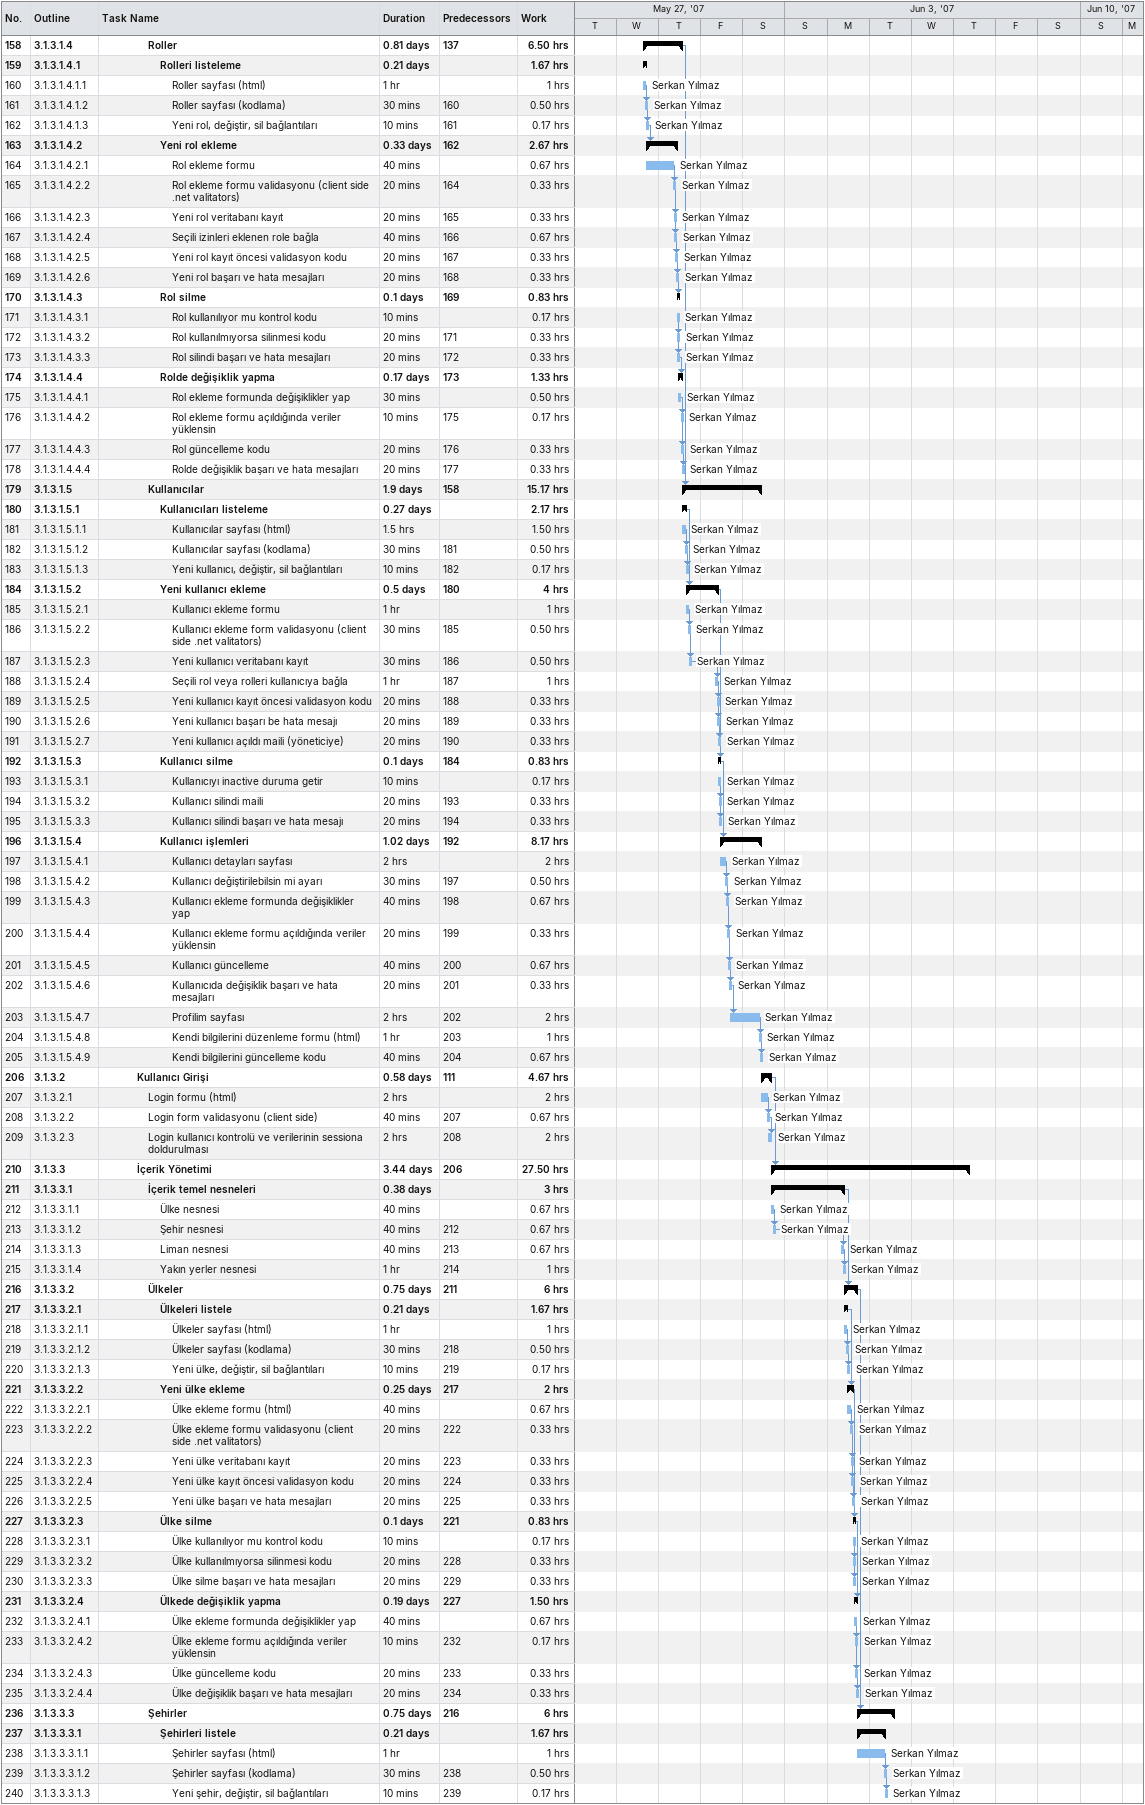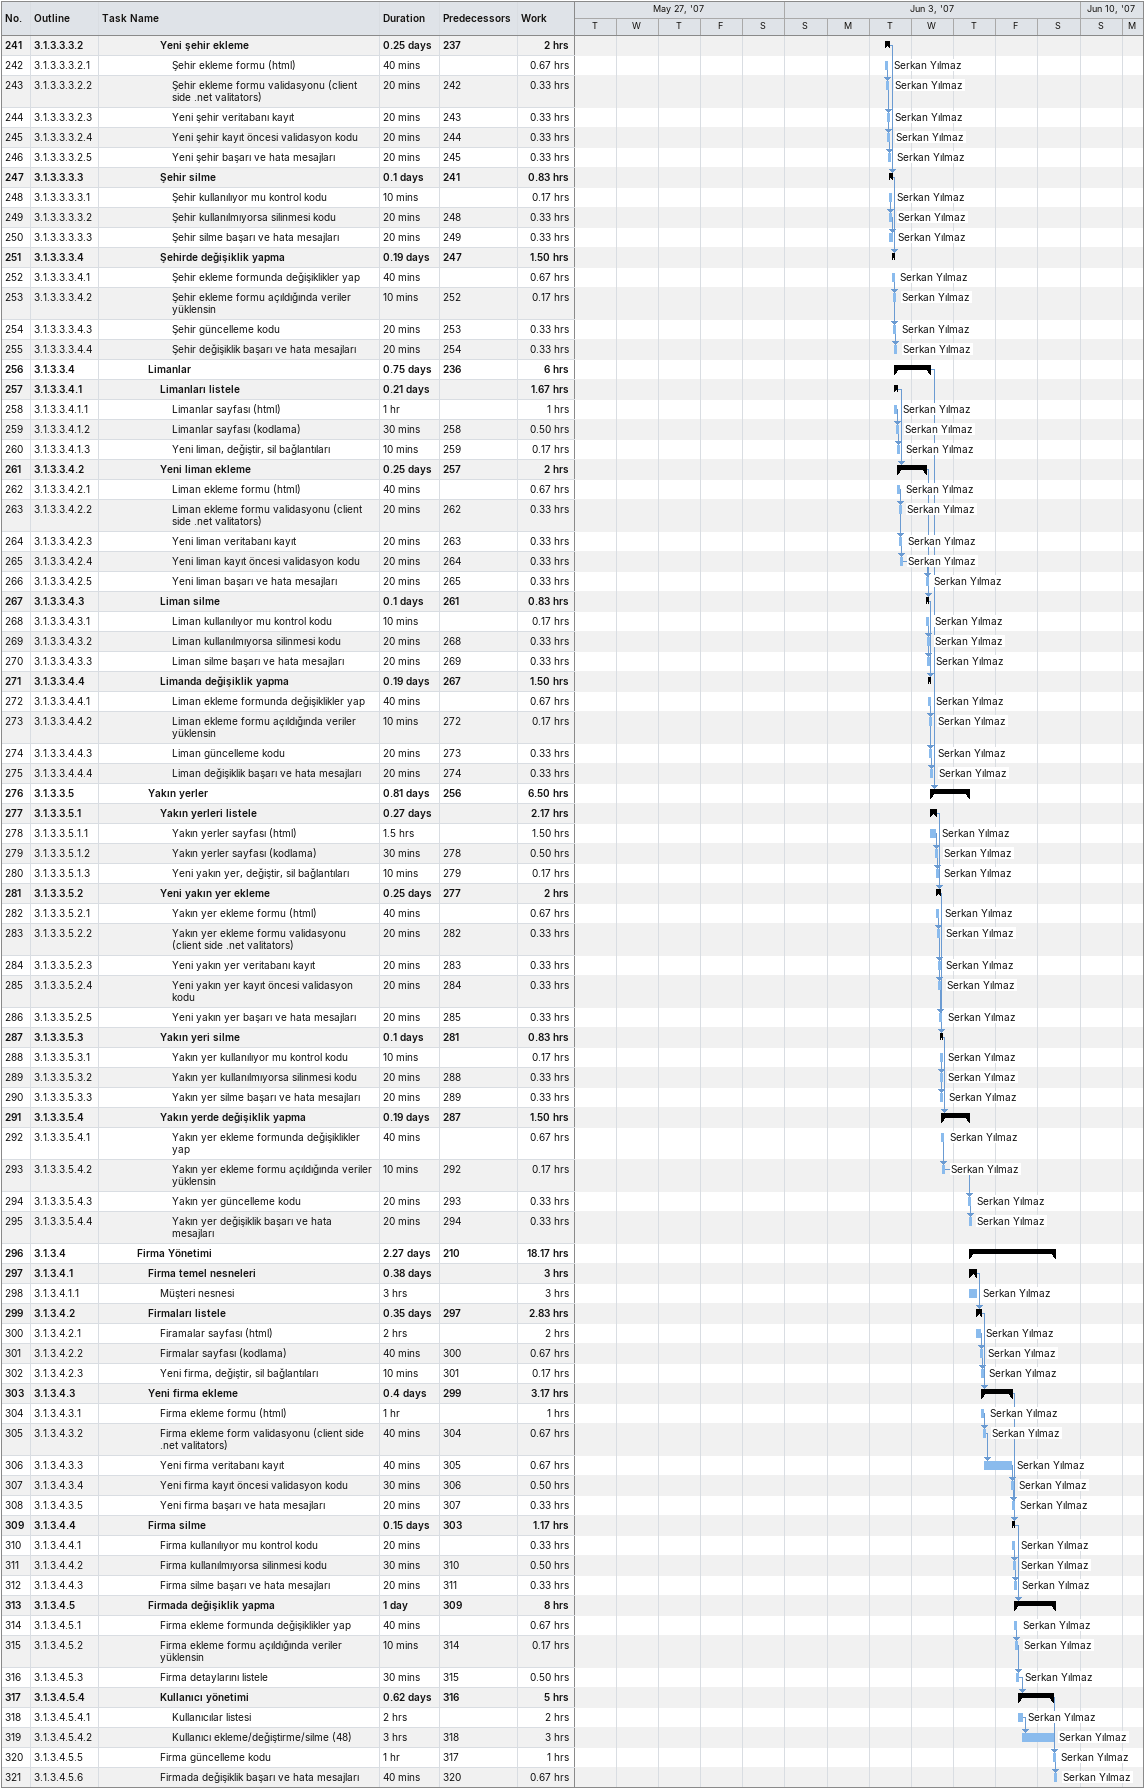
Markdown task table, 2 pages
| ID | WBS | Task | Duration | Start | Finish | Predecessors | Resources | Work (h) |
|---|---|---|---|---|---|---|---|---|
| 158 | 3.1.3.1.4 | **Roller** | 0.81d | 2007-05-30 | 2007-05-31 | 137 |  | 6.50 |
| 159 | 3.1.3.1.4.1 | **Rolleri listeleme** | 0.21d | 2007-05-30 | 2007-05-30 |  |  | 1.67 |
| 160 | 3.1.3.1.4.1.1 | Roller sayfası (html) | 1h | 2007-05-30 | 2007-05-30 |  | Serkan Yılmaz | 1 |
| 161 | 3.1.3.1.4.1.2 | Roller sayfası (kodlama) | 30min | 2007-05-30 | 2007-05-30 | 160 | Serkan Yılmaz | 0.50 |
| 162 | 3.1.3.1.4.1.3 | Yeni rol, değiştir, sil bağlantıları | 10min | 2007-05-30 | 2007-05-30 | 161 | Serkan Yılmaz | 0.17 |
| 163 | 3.1.3.1.4.2 | **Yeni rol ekleme** | 0.33d | 2007-05-30 | 2007-05-31 | 162 |  | 2.67 |
| 164 | 3.1.3.1.4.2.1 | Rol ekleme formu | 40min | 2007-05-30 | 2007-05-31 |  | Serkan Yılmaz | 0.67 |
| 165 | 3.1.3.1.4.2.2 | Rol ekleme formu validasyonu (client side .net valitators) | 20min | 2007-05-31 | 2007-05-31 | 164 | Serkan Yılmaz | 0.33 |
| 166 | 3.1.3.1.4.2.3 | Yeni rol veritabanı kayıt | 20min | 2007-05-31 | 2007-05-31 | 165 | Serkan Yılmaz | 0.33 |
| 167 | 3.1.3.1.4.2.4 | Seçili izinleri eklenen role bağla | 40min | 2007-05-31 | 2007-05-31 | 166 | Serkan Yılmaz | 0.67 |
| 168 | 3.1.3.1.4.2.5 | Yeni rol kayıt öncesi validasyon kodu | 20min | 2007-05-31 | 2007-05-31 | 167 | Serkan Yılmaz | 0.33 |
| 169 | 3.1.3.1.4.2.6 | Yeni rol başarı ve hata mesajları | 20min | 2007-05-31 | 2007-05-31 | 168 | Serkan Yılmaz | 0.33 |
| 170 | 3.1.3.1.4.3 | **Rol silme** | 0.1d | 2007-05-31 | 2007-05-31 | 169 |  | 0.83 |
| 171 | 3.1.3.1.4.3.1 | Rol kullanılıyor mu kontrol kodu | 10min | 2007-05-31 | 2007-05-31 |  | Serkan Yılmaz | 0.17 |
| 172 | 3.1.3.1.4.3.2 | Rol kullanılmıyorsa silinmesi kodu | 20min | 2007-05-31 | 2007-05-31 | 171 | Serkan Yılmaz | 0.33 |
| 173 | 3.1.3.1.4.3.3 | Rol silindi başarı ve hata mesajları | 20min | 2007-05-31 | 2007-05-31 | 172 | Serkan Yılmaz | 0.33 |
| 174 | 3.1.3.1.4.4 | **Rolde değişiklik yapma** | 0.17d | 2007-05-31 | 2007-05-31 | 173 |  | 1.33 |
| 175 | 3.1.3.1.4.4.1 | Rol ekleme formunda değişiklikler yap | 30min | 2007-05-31 | 2007-05-31 |  | Serkan Yılmaz | 0.50 |
| 176 | 3.1.3.1.4.4.2 | Rol ekleme formu açıldığında veriler yüklensin | 10min | 2007-05-31 | 2007-05-31 | 175 | Serkan Yılmaz | 0.17 |
| 177 | 3.1.3.1.4.4.3 | Rol güncelleme kodu | 20min | 2007-05-31 | 2007-05-31 | 176 | Serkan Yılmaz | 0.33 |
| 178 | 3.1.3.1.4.4.4 | Rolde değişiklik başarı ve hata mesajları | 20min | 2007-05-31 | 2007-05-31 | 177 | Serkan Yılmaz | 0.33 |
| 179 | 3.1.3.1.5 | **Kullanıcılar** | 1.9d | 2007-05-31 | 2007-06-02 | 158 |  | 15.17 |
| 180 | 3.1.3.1.5.1 | **Kullanıcıları listeleme** | 0.27d | 2007-05-31 | 2007-05-31 |  |  | 2.17 |
| 181 | 3.1.3.1.5.1.1 | Kullanıcılar sayfası (html) | 1.5h | 2007-05-31 | 2007-05-31 |  | Serkan Yılmaz | 1.50 |
| 182 | 3.1.3.1.5.1.2 | Kullanıcılar sayfası (kodlama) | 30min | 2007-05-31 | 2007-05-31 | 181 | Serkan Yılmaz | 0.50 |
| 183 | 3.1.3.1.5.1.3 | Yeni kullanıcı, değiştir, sil bağlantıları | 10min | 2007-05-31 | 2007-05-31 | 182 | Serkan Yılmaz | 0.17 |
| 184 | 3.1.3.1.5.2 | **Yeni kullanıcı ekleme** | 0.5d | 2007-05-31 | 2007-06-01 | 180 |  | 4 |
| 185 | 3.1.3.1.5.2.1 | Kullanıcı ekleme formu | 1h | 2007-05-31 | 2007-05-31 |  | Serkan Yılmaz | 1 |
| 186 | 3.1.3.1.5.2.2 | Kullanıcı ekleme form validasyonu (client side .net valitators) | 30min | 2007-05-31 | 2007-05-31 | 185 | Serkan Yılmaz | 0.50 |
| 187 | 3.1.3.1.5.2.3 | Yeni kullanıcı veritabanı kayıt | 30min | 2007-05-31 | 2007-05-31 | 186 | Serkan Yılmaz | 0.50 |
| 188 | 3.1.3.1.5.2.4 | Seçili rol veya rolleri kullanıcıya bağla | 1h | 2007-06-01 | 2007-06-01 | 187 | Serkan Yılmaz | 1 |
| 189 | 3.1.3.1.5.2.5 | Yeni kullanıcı kayıt öncesi validasyon kodu | 20min | 2007-06-01 | 2007-06-01 | 188 | Serkan Yılmaz | 0.33 |
| 190 | 3.1.3.1.5.2.6 | Yeni kullanıcı başarı be hata mesajı | 20min | 2007-06-01 | 2007-06-01 | 189 | Serkan Yılmaz | 0.33 |
| 191 | 3.1.3.1.5.2.7 | Yeni kullanıcı açıldı maili (yöneticiye) | 20min | 2007-06-01 | 2007-06-01 | 190 | Serkan Yılmaz | 0.33 |
| 192 | 3.1.3.1.5.3 | **Kullanıcı silme** | 0.1d | 2007-06-01 | 2007-06-01 | 184 |  | 0.83 |
| 193 | 3.1.3.1.5.3.1 | Kullanıcıyı inactive duruma getir | 10min | 2007-06-01 | 2007-06-01 |  | Serkan Yılmaz | 0.17 |
| 194 | 3.1.3.1.5.3.2 | Kullanıcı silindi maili | 20min | 2007-06-01 | 2007-06-01 | 193 | Serkan Yılmaz | 0.33 |
| 195 | 3.1.3.1.5.3.3 | Kullanıcı silindi başarı ve hata mesajı | 20min | 2007-06-01 | 2007-06-01 | 194 | Serkan Yılmaz | 0.33 |
| 196 | 3.1.3.1.5.4 | **Kullanıcı işlemleri** | 1.02d | 2007-06-01 | 2007-06-02 | 192 |  | 8.17 |
| 197 | 3.1.3.1.5.4.1 | Kullanıcı detayları sayfası | 2h | 2007-06-01 | 2007-06-01 |  | Serkan Yılmaz | 2 |
| 198 | 3.1.3.1.5.4.2 | Kullanıcı değiştirilebilsin mi ayarı | 30min | 2007-06-01 | 2007-06-01 | 197 | Serkan Yılmaz | 0.50 |
| 199 | 3.1.3.1.5.4.3 | Kullanıcı ekleme formunda değişiklikler yap | 40min | 2007-06-01 | 2007-06-01 | 198 | Serkan Yılmaz | 0.67 |
| 200 | 3.1.3.1.5.4.4 | Kullanıcı ekleme formu açıldığında veriler yüklensin | 20min | 2007-06-01 | 2007-06-01 | 199 | Serkan Yılmaz | 0.33 |
| 201 | 3.1.3.1.5.4.5 | Kullanıcı güncelleme | 40min | 2007-06-01 | 2007-06-01 | 200 | Serkan Yılmaz | 0.67 |
| 202 | 3.1.3.1.5.4.6 | Kullanıcıda değişiklik başarı ve hata mesajları | 20min | 2007-06-01 | 2007-06-01 | 201 | Serkan Yılmaz | 0.33 |
| 203 | 3.1.3.1.5.4.7 | Profilim sayfası | 2h | 2007-06-01 | 2007-06-02 | 202 | Serkan Yılmaz | 2 |
| 204 | 3.1.3.1.5.4.8 | Kendi bilgilerini düzenleme formu (html) | 1h | 2007-06-02 | 2007-06-02 | 203 | Serkan Yılmaz | 1 |
| 205 | 3.1.3.1.5.4.9 | Kendi bilgilerini güncelleme kodu | 40min | 2007-06-02 | 2007-06-02 | 204 | Serkan Yılmaz | 0.67 |
| 206 | 3.1.3.2 | **Kullanıcı Girişi** | 0.58d | 2007-06-02 | 2007-06-02 | 111 |  | 4.67 |
| 207 | 3.1.3.2.1 | Login formu (html) | 2h | 2007-06-02 | 2007-06-02 |  | Serkan Yılmaz | 2 |
| 208 | 3.1.3.2.2 | Login form validasyonu (client side) | 40min | 2007-06-02 | 2007-06-02 | 207 | Serkan Yılmaz | 0.67 |
| 209 | 3.1.3.2.3 | Login kullanıcı kontrolü ve verilerinin sessiona doldurulması | 2h | 2007-06-02 | 2007-06-02 | 208 | Serkan Yılmaz | 2 |
| 210 | 3.1.3.3 | **İçerik Yönetimi** | 3.44d | 2007-06-02 | 2007-06-07 | 206 |  | 27.50 |
| 211 | 3.1.3.3.1 | **İçerik temel nesneleri** | 0.38d | 2007-06-02 | 2007-06-04 |  |  | 3 |
| 212 | 3.1.3.3.1.1 | Ülke nesnesi | 40min | 2007-06-02 | 2007-06-02 |  | Serkan Yılmaz | 0.67 |
| 213 | 3.1.3.3.1.2 | Şehir nesnesi | 40min | 2007-06-02 | 2007-06-02 | 212 | Serkan Yılmaz | 0.67 |
| 214 | 3.1.3.3.1.3 | Liman nesnesi | 40min | 2007-06-04 | 2007-06-04 | 213 | Serkan Yılmaz | 0.67 |
| 215 | 3.1.3.3.1.4 | Yakın yerler nesnesi | 1h | 2007-06-04 | 2007-06-04 | 214 | Serkan Yılmaz | 1 |
| 216 | 3.1.3.3.2 | **Ülkeler** | 0.75d | 2007-06-04 | 2007-06-04 | 211 |  | 6 |
| 217 | 3.1.3.3.2.1 | **Ülkeleri listele** | 0.21d | 2007-06-04 | 2007-06-04 |  |  | 1.67 |
| 218 | 3.1.3.3.2.1.1 | Ülkeler sayfası (html) | 1h | 2007-06-04 | 2007-06-04 |  | Serkan Yılmaz | 1 |
| 219 | 3.1.3.3.2.1.2 | Ülkeler sayfası (kodlama) | 30min | 2007-06-04 | 2007-06-04 | 218 | Serkan Yılmaz | 0.50 |
| 220 | 3.1.3.3.2.1.3 | Yeni ülke, değiştir, sil bağlantıları | 10min | 2007-06-04 | 2007-06-04 | 219 | Serkan Yılmaz | 0.17 |
| 221 | 3.1.3.3.2.2 | **Yeni ülke ekleme** | 0.25d | 2007-06-04 | 2007-06-04 | 217 |  | 2 |
| 222 | 3.1.3.3.2.2.1 | Ülke ekleme formu (html) | 40min | 2007-06-04 | 2007-06-04 |  | Serkan Yılmaz | 0.67 |
| 223 | 3.1.3.3.2.2.2 | Ülke ekleme formu validasyonu (client side .net valitators) | 20min | 2007-06-04 | 2007-06-04 | 222 | Serkan Yılmaz | 0.33 |
| 224 | 3.1.3.3.2.2.3 | Yeni ülke veritabanı kayıt | 20min | 2007-06-04 | 2007-06-04 | 223 | Serkan Yılmaz | 0.33 |
| 225 | 3.1.3.3.2.2.4 | Yeni ülke kayıt öncesi validasyon kodu | 20min | 2007-06-04 | 2007-06-04 | 224 | Serkan Yılmaz | 0.33 |
| 226 | 3.1.3.3.2.2.5 | Yeni ülke başarı ve hata mesajları | 20min | 2007-06-04 | 2007-06-04 | 225 | Serkan Yılmaz | 0.33 |
| 227 | 3.1.3.3.2.3 | **Ülke silme** | 0.1d | 2007-06-04 | 2007-06-04 | 221 |  | 0.83 |
| 228 | 3.1.3.3.2.3.1 | Ülke kullanılıyor mu kontrol kodu | 10min | 2007-06-04 | 2007-06-04 |  | Serkan Yılmaz | 0.17 |
| 229 | 3.1.3.3.2.3.2 | Ülke kullanılmıyorsa silinmesi kodu | 20min | 2007-06-04 | 2007-06-04 | 228 | Serkan Yılmaz | 0.33 |
| 230 | 3.1.3.3.2.3.3 | Ülke silme başarı ve hata mesajları | 20min | 2007-06-04 | 2007-06-04 | 229 | Serkan Yılmaz | 0.33 |
| 231 | 3.1.3.3.2.4 | **Ülkede değişiklik yapma** | 0.19d | 2007-06-04 | 2007-06-04 | 227 |  | 1.50 |
| 232 | 3.1.3.3.2.4.1 | Ülke ekleme formunda değişiklikler yap | 40min | 2007-06-04 | 2007-06-04 |  | Serkan Yılmaz | 0.67 |
| 233 | 3.1.3.3.2.4.2 | Ülke ekleme formu açıldığında veriler yüklensin | 10min | 2007-06-04 | 2007-06-04 | 232 | Serkan Yılmaz | 0.17 |
| 234 | 3.1.3.3.2.4.3 | Ülke güncelleme kodu | 20min | 2007-06-04 | 2007-06-04 | 233 | Serkan Yılmaz | 0.33 |
| 235 | 3.1.3.3.2.4.4 | Ülke değişiklik başarı ve hata mesajları | 20min | 2007-06-04 | 2007-06-04 | 234 | Serkan Yılmaz | 0.33 |
| 236 | 3.1.3.3.3 | **Şehirler** | 0.75d | 2007-06-04 | 2007-06-05 | 216 |  | 6 |
| 237 | 3.1.3.3.3.1 | **Şehirleri listele** | 0.21d | 2007-06-04 | 2007-06-05 |  |  | 1.67 |
| 238 | 3.1.3.3.3.1.1 | Şehirler sayfası (html) | 1h | 2007-06-04 | 2007-06-05 |  | Serkan Yılmaz | 1 |
| 239 | 3.1.3.3.3.1.2 | Şehirler sayfası (kodlama) | 30min | 2007-06-05 | 2007-06-05 | 238 | Serkan Yılmaz | 0.50 |
| 240 | 3.1.3.3.3.1.3 | Yeni şehir, değiştir, sil bağlantıları | 10min | 2007-06-05 | 2007-06-05 | 239 | Serkan Yılmaz | 0.17 |
| 241 | 3.1.3.3.3.2 | **Yeni şehir ekleme** | 0.25d | 2007-06-05 | 2007-06-05 | 237 |  | 2 |
| 242 | 3.1.3.3.3.2.1 | Şehir ekleme formu (html) | 40min | 2007-06-05 | 2007-06-05 |  | Serkan Yılmaz | 0.67 |
| 243 | 3.1.3.3.3.2.2 | Şehir ekleme formu validasyonu (client side .net valitators) | 20min | 2007-06-05 | 2007-06-05 | 242 | Serkan Yılmaz | 0.33 |
| 244 | 3.1.3.3.3.2.3 | Yeni şehir veritabanı kayıt | 20min | 2007-06-05 | 2007-06-05 | 243 | Serkan Yılmaz | 0.33 |
| 245 | 3.1.3.3.3.2.4 | Yeni şehir kayıt öncesi validasyon kodu | 20min | 2007-06-05 | 2007-06-05 | 244 | Serkan Yılmaz | 0.33 |
| 246 | 3.1.3.3.3.2.5 | Yeni şehir başarı ve hata mesajları | 20min | 2007-06-05 | 2007-06-05 | 245 | Serkan Yılmaz | 0.33 |
| 247 | 3.1.3.3.3.3 | **Şehir silme** | 0.1d | 2007-06-05 | 2007-06-05 | 241 |  | 0.83 |
| 248 | 3.1.3.3.3.3.1 | Şehir kullanılıyor mu kontrol kodu | 10min | 2007-06-05 | 2007-06-05 |  | Serkan Yılmaz | 0.17 |
| 249 | 3.1.3.3.3.3.2 | Şehir kullanılmıyorsa silinmesi kodu | 20min | 2007-06-05 | 2007-06-05 | 248 | Serkan Yılmaz | 0.33 |
| 250 | 3.1.3.3.3.3.3 | Şehir silme başarı ve hata mesajları | 20min | 2007-06-05 | 2007-06-05 | 249 | Serkan Yılmaz | 0.33 |
| 251 | 3.1.3.3.3.4 | **Şehirde değişiklik yapma** | 0.19d | 2007-06-05 | 2007-06-05 | 247 |  | 1.50 |
| 252 | 3.1.3.3.3.4.1 | Şehir ekleme formunda değişiklikler yap | 40min | 2007-06-05 | 2007-06-05 |  | Serkan Yılmaz | 0.67 |
| 253 | 3.1.3.3.3.4.2 | Şehir ekleme formu açıldığında veriler yüklensin | 10min | 2007-06-05 | 2007-06-05 | 252 | Serkan Yılmaz | 0.17 |
| 254 | 3.1.3.3.3.4.3 | Şehir güncelleme kodu | 20min | 2007-06-05 | 2007-06-05 | 253 | Serkan Yılmaz | 0.33 |
| 255 | 3.1.3.3.3.4.4 | Şehir değişiklik başarı ve hata mesajları | 20min | 2007-06-05 | 2007-06-05 | 254 | Serkan Yılmaz | 0.33 |
| 256 | 3.1.3.3.4 | **Limanlar** | 0.75d | 2007-06-05 | 2007-06-06 | 236 |  | 6 |
| 257 | 3.1.3.3.4.1 | **Limanları listele** | 0.21d | 2007-06-05 | 2007-06-05 |  |  | 1.67 |
| 258 | 3.1.3.3.4.1.1 | Limanlar sayfası (html) | 1h | 2007-06-05 | 2007-06-05 |  | Serkan Yılmaz | 1 |
| 259 | 3.1.3.3.4.1.2 | Limanlar sayfası (kodlama) | 30min | 2007-06-05 | 2007-06-05 | 258 | Serkan Yılmaz | 0.50 |
| 260 | 3.1.3.3.4.1.3 | Yeni liman, değiştir, sil bağlantıları | 10min | 2007-06-05 | 2007-06-05 | 259 | Serkan Yılmaz | 0.17 |
| 261 | 3.1.3.3.4.2 | **Yeni liman ekleme** | 0.25d | 2007-06-05 | 2007-06-06 | 257 |  | 2 |
| 262 | 3.1.3.3.4.2.1 | Liman ekleme formu (html) | 40min | 2007-06-05 | 2007-06-05 |  | Serkan Yılmaz | 0.67 |
| 263 | 3.1.3.3.4.2.2 | Liman ekleme formu validasyonu (client side .net valitators) | 20min | 2007-06-05 | 2007-06-05 | 262 | Serkan Yılmaz | 0.33 |
| 264 | 3.1.3.3.4.2.3 | Yeni liman veritabanı kayıt | 20min | 2007-06-05 | 2007-06-05 | 263 | Serkan Yılmaz | 0.33 |
| 265 | 3.1.3.3.4.2.4 | Yeni liman kayıt öncesi validasyon kodu | 20min | 2007-06-05 | 2007-06-05 | 264 | Serkan Yılmaz | 0.33 |
| 266 | 3.1.3.3.4.2.5 | Yeni liman başarı ve hata mesajları | 20min | 2007-06-06 | 2007-06-06 | 265 | Serkan Yılmaz | 0.33 |
| 267 | 3.1.3.3.4.3 | **Liman silme** | 0.1d | 2007-06-06 | 2007-06-06 | 261 |  | 0.83 |
| 268 | 3.1.3.3.4.3.1 | Liman kullanılıyor mu kontrol kodu | 10min | 2007-06-06 | 2007-06-06 |  | Serkan Yılmaz | 0.17 |
| 269 | 3.1.3.3.4.3.2 | Liman kullanılmıyorsa silinmesi kodu | 20min | 2007-06-06 | 2007-06-06 | 268 | Serkan Yılmaz | 0.33 |
| 270 | 3.1.3.3.4.3.3 | Liman silme başarı ve hata mesajları | 20min | 2007-06-06 | 2007-06-06 | 269 | Serkan Yılmaz | 0.33 |
| 271 | 3.1.3.3.4.4 | **Limanda değişiklik yapma** | 0.19d | 2007-06-06 | 2007-06-06 | 267 |  | 1.50 |
| 272 | 3.1.3.3.4.4.1 | Liman ekleme formunda değişiklikler yap | 40min | 2007-06-06 | 2007-06-06 |  | Serkan Yılmaz | 0.67 |
| 273 | 3.1.3.3.4.4.2 | Liman ekleme formu açıldığında veriler yüklensin | 10min | 2007-06-06 | 2007-06-06 | 272 | Serkan Yılmaz | 0.17 |
| 274 | 3.1.3.3.4.4.3 | Liman güncelleme kodu | 20min | 2007-06-06 | 2007-06-06 | 273 | Serkan Yılmaz | 0.33 |
| 275 | 3.1.3.3.4.4.4 | Liman değişiklik başarı ve hata mesajları | 20min | 2007-06-06 | 2007-06-06 | 274 | Serkan Yılmaz | 0.33 |
| 276 | 3.1.3.3.5 | **Yakın yerler** | 0.81d | 2007-06-06 | 2007-06-07 | 256 |  | 6.50 |
| 277 | 3.1.3.3.5.1 | **Yakın yerleri listele** | 0.27d | 2007-06-06 | 2007-06-06 |  |  | 2.17 |
| 278 | 3.1.3.3.5.1.1 | Yakın yerler sayfası (html) | 1.5h | 2007-06-06 | 2007-06-06 |  | Serkan Yılmaz | 1.50 |
| 279 | 3.1.3.3.5.1.2 | Yakın yerler sayfası (kodlama) | 30min | 2007-06-06 | 2007-06-06 | 278 | Serkan Yılmaz | 0.50 |
| 280 | 3.1.3.3.5.1.3 | Yeni yakın yer, değiştir, sil bağlantıları | 10min | 2007-06-06 | 2007-06-06 | 279 | Serkan Yılmaz | 0.17 |
| 281 | 3.1.3.3.5.2 | **Yeni yakın yer ekleme** | 0.25d | 2007-06-06 | 2007-06-06 | 277 |  | 2 |
| 282 | 3.1.3.3.5.2.1 | Yakın yer ekleme formu (html) | 40min | 2007-06-06 | 2007-06-06 |  | Serkan Yılmaz | 0.67 |
| 283 | 3.1.3.3.5.2.2 | Yakın yer ekleme formu validasyonu (client side .net valitators) | 20min | 2007-06-06 | 2007-06-06 | 282 | Serkan Yılmaz | 0.33 |
| 284 | 3.1.3.3.5.2.3 | Yeni yakın yer veritabanı kayıt | 20min | 2007-06-06 | 2007-06-06 | 283 | Serkan Yılmaz | 0.33 |
| 285 | 3.1.3.3.5.2.4 | Yeni yakın yer kayıt öncesi validasyon kodu | 20min | 2007-06-06 | 2007-06-06 | 284 | Serkan Yılmaz | 0.33 |
| 286 | 3.1.3.3.5.2.5 | Yeni yakın yer başarı ve hata mesajları | 20min | 2007-06-06 | 2007-06-06 | 285 | Serkan Yılmaz | 0.33 |
| 287 | 3.1.3.3.5.3 | **Yakın yeri silme** | 0.1d | 2007-06-06 | 2007-06-06 | 281 |  | 0.83 |
| 288 | 3.1.3.3.5.3.1 | Yakın yer kullanılıyor mu kontrol kodu | 10min | 2007-06-06 | 2007-06-06 |  | Serkan Yılmaz | 0.17 |
| 289 | 3.1.3.3.5.3.2 | Yakın yer kullanılmıyorsa silinmesi kodu | 20min | 2007-06-06 | 2007-06-06 | 288 | Serkan Yılmaz | 0.33 |
| 290 | 3.1.3.3.5.3.3 | Yakın yer silme başarı ve hata mesajları | 20min | 2007-06-06 | 2007-06-06 | 289 | Serkan Yılmaz | 0.33 |
| 291 | 3.1.3.3.5.4 | **Yakın yerde değişiklik yapma** | 0.19d | 2007-06-06 | 2007-06-07 | 287 |  | 1.50 |
| 292 | 3.1.3.3.5.4.1 | Yakın yer ekleme formunda değişiklikler yap | 40min | 2007-06-06 | 2007-06-06 |  | Serkan Yılmaz | 0.67 |
| 293 | 3.1.3.3.5.4.2 | Yakın yer ekleme formu açıldığında veriler yüklensin | 10min | 2007-06-06 | 2007-06-06 | 292 | Serkan Yılmaz | 0.17 |
| 294 | 3.1.3.3.5.4.3 | Yakın yer güncelleme kodu | 20min | 2007-06-07 | 2007-06-07 | 293 | Serkan Yılmaz | 0.33 |
| 295 | 3.1.3.3.5.4.4 | Yakın yer değişiklik başarı ve hata mesajları | 20min | 2007-06-07 | 2007-06-07 | 294 | Serkan Yılmaz | 0.33 |
| 296 | 3.1.3.4 | **Firma Yönetimi** | 2.27d | 2007-06-07 | 2007-06-09 | 210 |  | 18.17 |
| 297 | 3.1.3.4.1 | **Firma temel nesneleri** | 0.38d | 2007-06-07 | 2007-06-07 |  |  | 3 |
| 298 | 3.1.3.4.1.1 | Müşteri nesnesi | 3h | 2007-06-07 | 2007-06-07 |  | Serkan Yılmaz | 3 |
| 299 | 3.1.3.4.2 | **Firmaları listele** | 0.35d | 2007-06-07 | 2007-06-07 | 297 |  | 2.83 |
| 300 | 3.1.3.4.2.1 | Firamalar sayfası (html) | 2h | 2007-06-07 | 2007-06-07 |  | Serkan Yılmaz | 2 |
| 301 | 3.1.3.4.2.2 | Firmalar sayfası (kodlama) | 40min | 2007-06-07 | 2007-06-07 | 300 | Serkan Yılmaz | 0.67 |
| 302 | 3.1.3.4.2.3 | Yeni firma, değiştir, sil bağlantıları | 10min | 2007-06-07 | 2007-06-07 | 301 | Serkan Yılmaz | 0.17 |
| 303 | 3.1.3.4.3 | **Yeni firma ekleme** | 0.4d | 2007-06-07 | 2007-06-08 | 299 |  | 3.17 |
| 304 | 3.1.3.4.3.1 | Firma ekleme formu (html) | 1h | 2007-06-07 | 2007-06-07 |  | Serkan Yılmaz | 1 |
| 305 | 3.1.3.4.3.2 | Firma ekleme form validasyonu (client side .net valitators) | 40min | 2007-06-07 | 2007-06-07 | 304 | Serkan Yılmaz | 0.67 |
| 306 | 3.1.3.4.3.3 | Yeni firma veritabanı kayıt | 40min | 2007-06-07 | 2007-06-08 | 305 | Serkan Yılmaz | 0.67 |
| 307 | 3.1.3.4.3.4 | Yeni firma kayıt öncesi validasyon kodu | 30min | 2007-06-08 | 2007-06-08 | 306 | Serkan Yılmaz | 0.50 |
| 308 | 3.1.3.4.3.5 | Yeni firma başarı ve hata mesajları | 20min | 2007-06-08 | 2007-06-08 | 307 | Serkan Yılmaz | 0.33 |
| 309 | 3.1.3.4.4 | **Firma silme** | 0.15d | 2007-06-08 | 2007-06-08 | 303 |  | 1.17 |
| 310 | 3.1.3.4.4.1 | Firma kullanılıyor mu kontrol kodu | 20min | 2007-06-08 | 2007-06-08 |  | Serkan Yılmaz | 0.33 |
| 311 | 3.1.3.4.4.2 | Firma kullanılmıyorsa silinmesi kodu | 30min | 2007-06-08 | 2007-06-08 | 310 | Serkan Yılmaz | 0.50 |
| 312 | 3.1.3.4.4.3 | Firma silme başarı ve hata mesajları | 20min | 2007-06-08 | 2007-06-08 | 311 | Serkan Yılmaz | 0.33 |
| 313 | 3.1.3.4.5 | **Firmada değişiklik yapma** | 1d | 2007-06-08 | 2007-06-09 | 309 |  | 8 |
| 314 | 3.1.3.4.5.1 | Firma ekleme formunda değişiklikler yap | 40min | 2007-06-08 | 2007-06-08 |  | Serkan Yılmaz | 0.67 |
| 315 | 3.1.3.4.5.2 | Firma ekleme formu açıldığında veriler yüklensin | 10min | 2007-06-08 | 2007-06-08 | 314 | Serkan Yılmaz | 0.17 |
| 316 | 3.1.3.4.5.3 | Firma detaylarını listele | 30min | 2007-06-08 | 2007-06-08 | 315 | Serkan Yılmaz | 0.50 |
| 317 | 3.1.3.4.5.4 | **Kullanıcı yönetimi** | 0.62d | 2007-06-08 | 2007-06-09 | 316 |  | 5 |
| 318 | 3.1.3.4.5.4.1 | Kullanıcılar listesi | 2h | 2007-06-08 | 2007-06-08 |  | Serkan Yılmaz | 2 |
| 319 | 3.1.3.4.5.4.2 | Kullanıcı ekleme/değiştirme/silme (48) | 3h | 2007-06-08 | 2007-06-09 | 318 | Serkan Yılmaz | 3 |
| 320 | 3.1.3.4.5.5 | Firma güncelleme kodu | 1h | 2007-06-09 | 2007-06-09 | 317 | Serkan Yılmaz | 1 |
| 321 | 3.1.3.4.5.6 | Firmada değişiklik başarı ve hata mesajları | 40min | 2007-06-09 | 2007-06-09 | 320 | Serkan Yılmaz | 0.67 |
